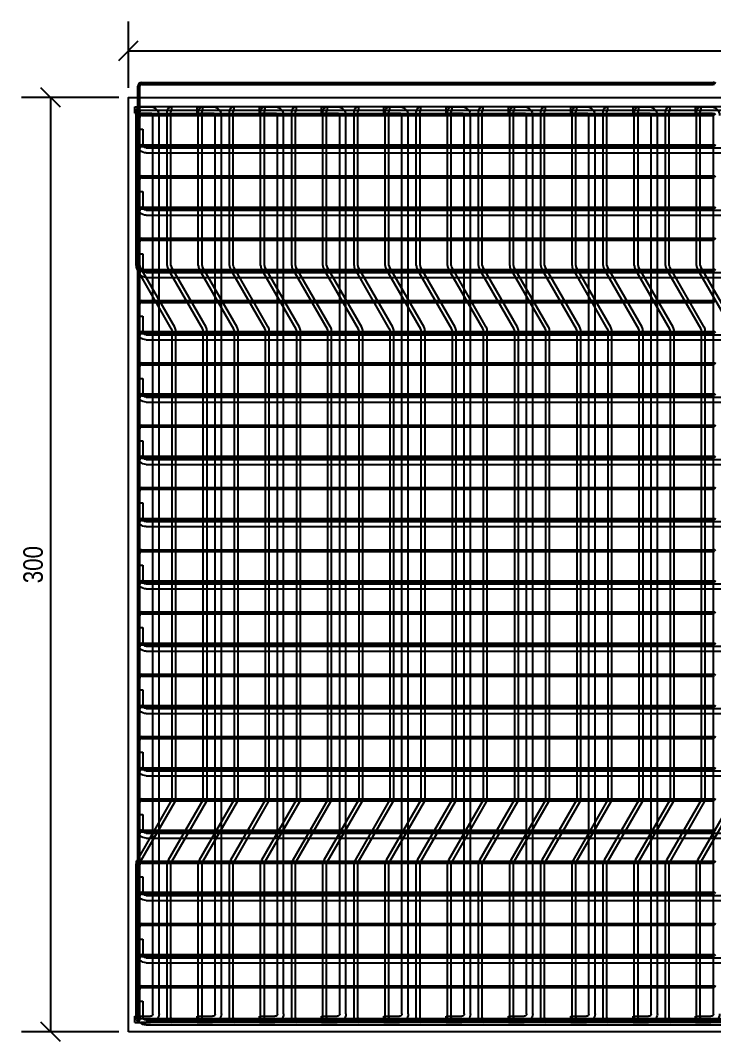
# Model space of a CAD drawing. Header units: metres. Extents: x -0.3 to 20, y -15 to 3.2.
# Drawn here: x -0.347 to 1.882, y -0.031 to 3.247 of the extents above; entities that cross this region are included whole.
import ezdxf

# ---------------------------------------------------------------- set-up
doc = ezdxf.new("R2010")
doc.units = ezdxf.units.M
doc.styles.add('OpenSansCondensed-Light', font='OpenSansCondensed-Light.ttf')
doc.dimstyles.new('EZ_M_25_H25_CM', dxfattribs={"dimtxt": 0.0625, "dimasz": 0.0625, "dimexe": 0.09375, "dimexo": 0.03125, "dimgap": 0.025, "dimtad": 1, "dimlfac": 100, "dimzin": 12, "dimdsep": 46, "dimtxsty": 'OpenSansCondensed-Light', "dimtsz": 0.03125, "dimcen": 2.5, "dimazin": 3, "dimtfac": 0.5, "dimtmove": 2, "dimatfit": 3})

msp = doc.modelspace()

# ---------------------------------------------------------------- linework, layer by layer
for p, q in [((0.03, 2.936), (0.03, 3.036)), ((0.036, 2.936), (0.036, 3.036)), ((0.042, 3.048), (1.87754, 3.048)), ((0.042, 3.042), (1.87754, 3.042)), ((0.02, 2.95), (0.02, 2.97)), ((0.02, 2.97), (0.07, 2.97)), ((0.024, 2.46056), (0.024, 2.955)), ((0.036, 2.46056), (0.036, 2.955)), ((0.139, 2.97), (0.039, 2.97)), ((0.139, 2.958), (0.039, 2.958)), ((0.124, 2.46056), (0.124, 2.955)), ((0.136, 2.46056), (0.136, 2.955)), ((0.239, 2.97), (0.139, 2.97)), ((0.139, 2.958), (0.139, 2.97)), ((0.239, 2.958), (0.139, 2.958)), ((0.22, 2.95), (0.22, 2.97)), ((0.22, 2.97), (0.27, 2.97)), ((0.224, 2.46056), (0.224, 2.955)), ((0.236, 2.46056), (0.236, 2.955)), ((0.339, 2.97), (0.239, 2.97)), ((0.239, 2.958), (0.239, 2.97)), ((0.339, 2.958), (0.239, 2.958)), ((0.324, 2.46056), (0.324, 2.955)), ((0.336, 2.46056), (0.336, 2.955)), ((0.439, 2.97), (0.339, 2.97)), ((0.339, 2.958), (0.339, 2.97)), ((0.439, 2.958), (0.339, 2.958)), ((0.42, 2.95), (0.42, 2.97)), ((0.42, 2.97), (0.47, 2.97)), ((0.424, 2.46056), (0.424, 2.955)), ((0.436, 2.46056), (0.436, 2.955)), ((0.539, 2.97), (0.439, 2.97)), ((0.439, 2.958), (0.439, 2.97)), ((0.539, 2.958), (0.439, 2.958)), ((0.524, 2.46056), (0.524, 2.955)), ((0.536, 2.46056), (0.536, 2.955)), ((0.639, 2.97), (0.539, 2.97)), ((0.539, 2.958), (0.539, 2.97)), ((0.639, 2.958), (0.539, 2.958)), ((0.62, 2.95), (0.62, 2.97)), ((0.62, 2.97), (0.67, 2.97)), ((0.624, 2.46056), (0.624, 2.955)), ((0.636, 2.46056), (0.636, 2.955)), ((0.739, 2.97), (0.639, 2.97)), ((0.639, 2.958), (0.639, 2.97)), ((0.739, 2.958), (0.639, 2.958)), ((0.724, 2.46056), (0.724, 2.955)), ((0.736, 2.46056), (0.736, 2.955)), ((0.839, 2.97), (0.739, 2.97)), ((0.739, 2.958), (0.739, 2.97)), ((0.839, 2.958), (0.739, 2.958)), ((0.82, 2.95), (0.82, 2.97)), ((0.82, 2.97), (0.87, 2.97)), ((0.824, 2.46056), (0.824, 2.955)), ((0.836, 2.46056), (0.836, 2.955)), ((0.939, 2.97), (0.839, 2.97)), ((0.839, 2.958), (0.839, 2.97)), ((0.939, 2.958), (0.839, 2.958)), ((0.924, 2.46056), (0.924, 2.955)), ((0.936, 2.46056), (0.936, 2.955)), ((1.039, 2.97), (0.939, 2.97)), ((0.939, 2.958), (0.939, 2.97)), ((1.039, 2.958), (0.939, 2.958)), ((1.02, 2.95), (1.02, 2.97)), ((1.02, 2.97), (1.07, 2.97)), ((1.024, 2.46056), (1.024, 2.955)), ((1.036, 2.46056), (1.036, 2.955)), ((1.139, 2.97), (1.039, 2.97)), ((1.039, 2.958), (1.039, 2.97)), ((1.139, 2.958), (1.039, 2.958)), ((1.124, 2.46056), (1.124, 2.955)), ((1.136, 2.46056), (1.136, 2.955)), ((1.239, 2.97), (1.139, 2.97)), ((1.139, 2.958), (1.139, 2.97)), ((1.239, 2.958), (1.139, 2.958)), ((1.22, 2.95), (1.22, 2.97)), ((1.22, 2.97), (1.27, 2.97)), ((1.224, 2.46056), (1.224, 2.955)), ((1.236, 2.46056), (1.236, 2.955)), ((1.339, 2.97), (1.239, 2.97)), ((1.239, 2.958), (1.239, 2.97)), ((1.339, 2.958), (1.239, 2.958)), ((1.324, 2.46056), (1.324, 2.955)), ((1.336, 2.46056), (1.336, 2.955)), ((1.439, 2.97), (1.339, 2.97)), ((1.339, 2.958), (1.339, 2.97)), ((1.439, 2.958), (1.339, 2.958)), ((1.42, 2.95), (1.42, 2.97)), ((1.42, 2.97), (1.47, 2.97)), ((1.424, 2.46056), (1.424, 2.955)), ((1.436, 2.46056), (1.436, 2.955)), ((1.539, 2.97), (1.439, 2.97)), ((1.439, 2.958), (1.439, 2.97)), ((1.539, 2.958), (1.439, 2.958)), ((1.524, 2.46056), (1.524, 2.955)), ((1.536, 2.46056), (1.536, 2.955)), ((1.639, 2.97), (1.539, 2.97)), ((1.539, 2.958), (1.539, 2.97)), ((1.639, 2.958), (1.539, 2.958)), ((1.62, 2.95), (1.62, 2.97)), ((1.62, 2.97), (1.67, 2.97)), ((1.624, 2.46056), (1.624, 2.955)), ((1.636, 2.46056), (1.636, 2.955)), ((1.739, 2.97), (1.639, 2.97)), ((1.639, 2.958), (1.639, 2.97)), ((1.739, 2.958), (1.639, 2.958)), ((1.724, 2.46056), (1.724, 2.955)), ((1.736, 2.46056), (1.736, 2.955)), ((1.839, 2.97), (1.739, 2.97)), ((1.739, 2.958), (1.739, 2.97)), ((1.839, 2.958), (1.739, 2.958)), ((1.82, 2.95), (1.82, 2.97)), ((1.82, 2.97), (1.87, 2.97)), ((1.824, 2.46056), (1.824, 2.955)), ((1.836, 2.46056), (1.836, 2.955)), ((1.939, 2.97), (1.839, 2.97)), ((1.839, 2.958), (1.839, 2.97)), ((1.939, 2.958), (1.839, 2.958)), ((0.02, 2.95), (0.07, 2.95)), ((0.03, 2.836), (0.03, 2.936)), ((0.03, 2.936), (0.036, 2.936)), ((0.036, 2.836), (0.036, 2.936)), ((0.042, 2.948), (1.87754, 2.948)), ((0.042, 2.942), (1.87754, 2.942)), ((0.078, 0.058), (0.078, 2.942)), ((0.098, 0.058), (0.098, 2.942)), ((0.22, 2.95), (0.27, 2.95)), ((0.278, 0.058), (0.278, 2.942)), ((0.298, 0.058), (0.298, 2.942)), ((0.42, 2.95), (0.47, 2.95)), ((0.478, 0.058), (0.478, 2.942)), ((0.498, 0.058), (0.498, 2.942)), ((0.62, 2.95), (0.67, 2.95)), ((0.678, 0.058), (0.678, 2.942)), ((0.698, 0.058), (0.698, 2.942)), ((0.82, 2.95), (0.87, 2.95)), ((0.878, 0.058), (0.878, 2.942)), ((0.898, 0.058), (0.898, 2.942)), ((1.02, 2.95), (1.07, 2.95)), ((1.078, 0.058), (1.078, 2.942)), ((1.098, 0.058), (1.098, 2.942)), ((1.22, 2.95), (1.27, 2.95)), ((1.278, 0.058), (1.278, 2.942)), ((1.298, 0.058), (1.298, 2.942)), ((1.42, 2.95), (1.47, 2.95)), ((1.478, 0.058), (1.478, 2.942)), ((1.498, 0.058), (1.498, 2.942)), ((1.62, 2.95), (1.67, 2.95)), ((1.678, 0.058), (1.678, 2.942)), ((1.698, 0.058), (1.698, 2.942)), ((1.82, 2.95), (1.87, 2.95)), ((1.878, 0.058), (1.878, 2.942)), ((0.03, 2.898), (0.046, 2.898)), ((0.03, 2.898), (0.03, 2.848)), ((0.046, 2.898), (0.046, 2.848)), ((0.03, 2.736), (0.03, 2.836)), ((0.03, 2.836), (0.036, 2.836)), ((0.036, 2.736), (0.036, 2.836)), ((0.042, 2.848), (1.87754, 2.848)), ((0.042, 2.842), (1.87754, 2.842)), ((0.056, 2.838), (7.944, 2.838)), ((0.056, 2.822), (7.944, 2.822)), ((0.03, 2.636), (0.03, 2.736)), ((0.03, 2.736), (0.036, 2.736)), ((0.036, 2.636), (0.036, 2.736)), ((0.042, 2.748), (1.87754, 2.748)), ((0.042, 2.742), (1.87754, 2.742)), ((0.03, 2.698), (0.046, 2.698)), ((0.03, 2.698), (0.03, 2.648)), ((0.046, 2.698), (0.046, 2.648)), ((0.03, 2.536), (0.03, 2.636)), ((0.03, 2.636), (0.036, 2.636)), ((0.036, 2.536), (0.036, 2.636)), ((0.042, 2.648), (1.87754, 2.648)), ((0.042, 2.642), (1.87754, 2.642)), ((0.056, 2.638), (7.944, 2.638)), ((0.056, 2.622), (7.944, 2.622)), ((0.03, 2.436), (0.03, 2.536)), ((0.03, 2.536), (0.036, 2.536)), ((0.036, 2.436), (0.036, 2.536)), ((0.042, 2.548), (1.87754, 2.548)), ((0.042, 2.542), (1.87754, 2.542)), ((0.03, 2.498), (0.046, 2.498)), ((0.03, 2.498), (0.03, 2.448)), ((0.046, 2.498), (0.046, 2.448)), ((0.13839, 2.256), (0.02722, 2.44856)), ((0.03, 2.336), (0.03, 2.436)), ((0.03, 2.436), (0.036, 2.436)), ((0.036, 2.336), (0.036, 2.436)), ((0.14878, 2.262), (0.03761, 2.45456)), ((0.042, 2.448), (1.87754, 2.448)), ((0.042, 2.442), (1.87754, 2.442)), ((0.056, 2.438), (7.944, 2.438)), ((0.23839, 2.256), (0.12722, 2.44856)), ((0.24878, 2.262), (0.13761, 2.45456)), ((0.33839, 2.256), (0.22722, 2.44856)), ((0.34878, 2.262), (0.23761, 2.45456)), ((0.43839, 2.256), (0.32722, 2.44856)), ((0.44878, 2.262), (0.33761, 2.45456)), ((0.53839, 2.256), (0.42722, 2.44856)), ((0.54878, 2.262), (0.43761, 2.45456)), ((0.63839, 2.256), (0.52722, 2.44856)), ((0.64878, 2.262), (0.53761, 2.45456)), ((0.73839, 2.256), (0.62722, 2.44856)), ((0.74878, 2.262), (0.63761, 2.45456)), ((0.83839, 2.256), (0.72722, 2.44856)), ((0.84878, 2.262), (0.73761, 2.45456)), ((0.93839, 2.256), (0.82722, 2.44856)), ((0.94878, 2.262), (0.83761, 2.45456)), ((1.03839, 2.256), (0.92722, 2.44856)), ((1.04878, 2.262), (0.93761, 2.45456)), ((1.13839, 2.256), (1.02722, 2.44856)), ((1.14878, 2.262), (1.03761, 2.45456)), ((1.23839, 2.256), (1.12722, 2.44856)), ((1.24878, 2.262), (1.13761, 2.45456)), ((1.33839, 2.256), (1.22722, 2.44856)), ((1.34878, 2.262), (1.23761, 2.45456)), ((1.43839, 2.256), (1.32722, 2.44856)), ((1.44878, 2.262), (1.33761, 2.45456)), ((1.53839, 2.256), (1.42722, 2.44856)), ((1.54878, 2.262), (1.43761, 2.45456)), ((1.63839, 2.256), (1.52722, 2.44856)), ((1.64878, 2.262), (1.53761, 2.45456)), ((1.73839, 2.256), (1.62722, 2.44856)), ((1.74878, 2.262), (1.63761, 2.45456)), ((1.83839, 2.256), (1.72722, 2.44856)), ((1.84878, 2.262), (1.73761, 2.45456)), ((1.93839, 2.256), (1.82722, 2.44856)), ((1.94878, 2.262), (1.83761, 2.45456)), ((0.056, 2.422), (7.944, 2.422)), ((0.03, 2.236), (0.03, 2.336)), ((0.03, 2.336), (0.036, 2.336)), ((0.036, 2.236), (0.036, 2.336)), ((0.042, 2.348), (1.87754, 2.348)), ((0.042, 2.342), (1.87754, 2.342)), ((0.03, 2.298), (0.046, 2.298)), ((0.03, 2.298), (0.03, 2.248)), ((0.046, 2.298), (0.046, 2.248)), ((0.03, 2.136), (0.03, 2.236)), ((0.03, 2.236), (0.036, 2.236)), ((0.036, 2.136), (0.036, 2.236)), ((0.042, 2.248), (1.87754, 2.248)), ((0.042, 2.242), (1.87754, 2.242)), ((0.056, 2.238), (7.944, 2.238)), ((0.14, 0.75), (0.14, 2.25)), ((0.152, 0.75), (0.152, 2.25)), ((0.24, 0.75), (0.24, 2.25)), ((0.252, 0.75), (0.252, 2.25)), ((0.34, 0.75), (0.34, 2.25)), ((0.352, 0.75), (0.352, 2.25)), ((0.44, 0.75), (0.44, 2.25)), ((0.452, 0.75), (0.452, 2.25)), ((0.54, 0.75), (0.54, 2.25)), ((0.552, 0.75), (0.552, 2.25)), ((0.64, 0.75), (0.64, 2.25)), ((0.652, 0.75), (0.652, 2.25)), ((0.74, 0.75), (0.74, 2.25)), ((0.752, 0.75), (0.752, 2.25)), ((0.84, 0.75), (0.84, 2.25)), ((0.852, 0.75), (0.852, 2.25)), ((0.94, 0.75), (0.94, 2.25)), ((0.952, 0.75), (0.952, 2.25)), ((1.04, 0.75), (1.04, 2.25)), ((1.052, 0.75), (1.052, 2.25)), ((1.14, 0.75), (1.14, 2.25)), ((1.152, 0.75), (1.152, 2.25)), ((1.24, 0.75), (1.24, 2.25)), ((1.252, 0.75), (1.252, 2.25)), ((1.34, 0.75), (1.34, 2.25)), ((1.352, 0.75), (1.352, 2.25)), ((1.44, 0.75), (1.44, 2.25)), ((1.452, 0.75), (1.452, 2.25)), ((1.54, 0.75), (1.54, 2.25)), ((1.552, 0.75), (1.552, 2.25)), ((1.64, 0.75), (1.64, 2.25)), ((1.652, 0.75), (1.652, 2.25)), ((1.74, 0.75), (1.74, 2.25)), ((1.752, 0.75), (1.752, 2.25)), ((1.84, 0.75), (1.84, 2.25)), ((1.852, 0.75), (1.852, 2.25)), ((0.056, 2.222), (7.944, 2.222)), ((0.03, 2.036), (0.03, 2.136)), ((0.03, 2.136), (0.036, 2.136)), ((0.036, 2.036), (0.036, 2.136)), ((0.042, 2.148), (1.87754, 2.148)), ((0.042, 2.142), (1.87754, 2.142)), ((0.03, 2.098), (0.046, 2.098)), ((0.03, 2.098), (0.03, 2.048)), ((0.046, 2.098), (0.046, 2.048)), ((0.03, 1.936), (0.03, 2.036)), ((0.03, 2.036), (0.036, 2.036)), ((0.036, 1.936), (0.036, 2.036)), ((0.042, 2.048), (1.87754, 2.048)), ((0.042, 2.042), (1.87754, 2.042)), ((0.056, 2.038), (7.944, 2.038)), ((0.056, 2.022), (7.944, 2.022)), ((0.03, 1.836), (0.03, 1.936)), ((0.03, 1.936), (0.036, 1.936)), ((0.036, 1.836), (0.036, 1.936)), ((0.042, 1.948), (1.87754, 1.948)), ((0.042, 1.942), (1.87754, 1.942)), ((0.03, 1.898), (0.046, 1.898)), ((0.03, 1.898), (0.03, 1.848)), ((0.046, 1.898), (0.046, 1.848)), ((0.03, 1.736), (0.03, 1.836)), ((0.03, 1.836), (0.036, 1.836)), ((0.036, 1.736), (0.036, 1.836)), ((0.042, 1.848), (1.87754, 1.848)), ((0.042, 1.842), (1.87754, 1.842)), ((0.056, 1.838), (7.944, 1.838)), ((0.056, 1.822), (7.944, 1.822)), ((0.042, 1.748), (1.87754, 1.748)), ((0.042, 1.742), (1.87754, 1.742)), ((0.03, 1.636), (0.03, 1.736)), ((0.03, 1.736), (0.036, 1.736)), ((0.036, 1.636), (0.036, 1.736)), ((0.03, 1.698), (0.046, 1.698)), ((0.03, 1.698), (0.03, 1.648)), ((0.046, 1.698), (0.046, 1.648)), ((0.042, 1.648), (1.87754, 1.648)), ((0.042, 1.642), (1.87754, 1.642)), ((0.03, 1.536), (0.03, 1.636)), ((0.03, 1.636), (0.036, 1.636)), ((0.036, 1.536), (0.036, 1.636)), ((0.056, 1.638), (7.944, 1.638)), ((0.056, 1.622), (7.944, 1.622)), ((0.042, 1.548), (1.87754, 1.548)), ((0.042, 1.542), (1.87754, 1.542)), ((0.03, 1.436), (0.03, 1.536)), ((0.03, 1.536), (0.036, 1.536)), ((0.036, 1.436), (0.036, 1.536)), ((0.03, 1.498), (0.046, 1.498)), ((0.03, 1.498), (0.03, 1.448)), ((0.046, 1.498), (0.046, 1.448)), ((0.042, 1.448), (1.87754, 1.448)), ((0.03, 1.336), (0.03, 1.436)), ((0.03, 1.436), (0.036, 1.436)), ((0.036, 1.336), (0.036, 1.436)), ((0.042, 1.442), (1.87754, 1.442)), ((0.056, 1.438), (7.944, 1.438)), ((0.056, 1.422), (7.944, 1.422)), ((0.042, 1.348), (1.87754, 1.348)), ((0.03, 1.236), (0.03, 1.336)), ((0.03, 1.336), (0.036, 1.336)), ((0.036, 1.236), (0.036, 1.336)), ((0.042, 1.342), (1.87754, 1.342)), ((0.03, 1.298), (0.046, 1.298)), ((0.03, 1.298), (0.03, 1.248)), ((0.046, 1.298), (0.046, 1.248)), ((0.042, 1.248), (1.87754, 1.248)), ((0.03, 1.136), (0.03, 1.236)), ((0.03, 1.236), (0.036, 1.236)), ((0.036, 1.136), (0.036, 1.236)), ((0.042, 1.242), (1.87754, 1.242)), ((0.056, 1.238), (7.944, 1.238)), ((0.056, 1.222), (7.944, 1.222)), ((0.042, 1.148), (1.87754, 1.148)), ((0.03, 1.036), (0.03, 1.136)), ((0.03, 1.136), (0.036, 1.136)), ((0.036, 1.036), (0.036, 1.136)), ((0.042, 1.142), (1.87754, 1.142)), ((0.03, 1.098), (0.046, 1.098)), ((0.03, 1.098), (0.03, 1.048)), ((0.046, 1.098), (0.046, 1.048)), ((0.03, 0.936), (0.03, 1.036)), ((0.03, 1.036), (0.036, 1.036)), ((0.036, 0.936), (0.036, 1.036)), ((0.042, 1.048), (1.87754, 1.048)), ((0.042, 1.042), (1.87754, 1.042)), ((0.056, 1.038), (7.944, 1.038)), ((0.056, 1.022), (7.944, 1.022)), ((0.03, 0.836), (0.03, 0.936)), ((0.03, 0.936), (0.036, 0.936)), ((0.036, 0.836), (0.036, 0.936)), ((0.042, 0.948), (1.87754, 0.948)), ((0.042, 0.942), (1.87754, 0.942)), ((0.03, 0.898), (0.046, 0.898)), ((0.03, 0.898), (0.03, 0.848)), ((0.046, 0.898), (0.046, 0.848)), ((0.03, 0.736), (0.03, 0.836)), ((0.03, 0.836), (0.036, 0.836)), ((0.036, 0.736), (0.036, 0.836)), ((0.042, 0.848), (1.87754, 0.848)), ((0.042, 0.842), (1.87754, 0.842)), ((0.056, 0.838), (7.944, 0.838)), ((0.056, 0.822), (7.944, 0.822)), ((0.13839, 0.744), (0.02722, 0.55144)), ((0.03, 0.636), (0.03, 0.736)), ((0.03, 0.736), (0.036, 0.736)), ((0.036, 0.636), (0.036, 0.736)), ((0.14878, 0.738), (0.03761, 0.54544)), ((0.042, 0.748), (1.87754, 0.748)), ((0.042, 0.742), (1.87754, 0.742)), ((0.23839, 0.744), (0.12722, 0.55144)), ((0.24878, 0.738), (0.13761, 0.54544)), ((0.33839, 0.744), (0.22722, 0.55144)), ((0.34878, 0.738), (0.23761, 0.54544)), ((0.43839, 0.744), (0.32722, 0.55144)), ((0.44878, 0.738), (0.33761, 0.54544)), ((0.53839, 0.744), (0.42722, 0.55144)), ((0.54878, 0.738), (0.43761, 0.54544)), ((0.63839, 0.744), (0.52722, 0.55144)), ((0.64878, 0.738), (0.53761, 0.54544)), ((0.73839, 0.744), (0.62722, 0.55144)), ((0.74878, 0.738), (0.63761, 0.54544)), ((0.83839, 0.744), (0.72722, 0.55144)), ((0.84878, 0.738), (0.73761, 0.54544)), ((0.93839, 0.744), (0.82722, 0.55144)), ((0.94878, 0.738), (0.83761, 0.54544)), ((1.03839, 0.744), (0.92722, 0.55144)), ((1.04878, 0.738), (0.93761, 0.54544)), ((1.13839, 0.744), (1.02722, 0.55144)), ((1.14878, 0.738), (1.03761, 0.54544)), ((1.23839, 0.744), (1.12722, 0.55144)), ((1.24878, 0.738), (1.13761, 0.54544)), ((1.33839, 0.744), (1.22722, 0.55144)), ((1.34878, 0.738), (1.23761, 0.54544)), ((1.43839, 0.744), (1.32722, 0.55144)), ((1.44878, 0.738), (1.33761, 0.54544)), ((1.53839, 0.744), (1.42722, 0.55144)), ((1.54878, 0.738), (1.43761, 0.54544)), ((1.63839, 0.744), (1.52722, 0.55144)), ((1.64878, 0.738), (1.53761, 0.54544)), ((1.73839, 0.744), (1.62722, 0.55144)), ((1.74878, 0.738), (1.63761, 0.54544)), ((1.83839, 0.744), (1.72722, 0.55144)), ((1.84878, 0.738), (1.73761, 0.54544)), ((1.93839, 0.744), (1.82722, 0.55144)), ((1.94878, 0.738), (1.83761, 0.54544)), ((0.03, 0.698), (0.046, 0.698)), ((0.03, 0.698), (0.03, 0.648)), ((0.046, 0.698), (0.046, 0.648)), ((0.03, 0.536), (0.03, 0.636)), ((0.03, 0.636), (0.036, 0.636)), ((0.036, 0.536), (0.036, 0.636)), ((0.042, 0.648), (1.87754, 0.648)), ((0.042, 0.642), (1.87754, 0.642)), ((0.056, 0.638), (7.944, 0.638)), ((0.056, 0.622), (7.944, 0.622)), ((0.024, 0.045), (0.024, 0.53944)), ((0.03, 0.436), (0.03, 0.536)), ((0.03, 0.536), (0.036, 0.536)), ((0.036, 0.045), (0.036, 0.53944)), ((0.036, 0.436), (0.036, 0.536)), ((0.042, 0.548), (1.87754, 0.548)), ((0.042, 0.542), (1.87754, 0.542)), ((0.124, 0.045), (0.124, 0.53944)), ((0.136, 0.045), (0.136, 0.53944)), ((0.224, 0.045), (0.224, 0.53944)), ((0.236, 0.045), (0.236, 0.53944)), ((0.324, 0.045), (0.324, 0.53944)), ((0.336, 0.045), (0.336, 0.53944)), ((0.424, 0.045), (0.424, 0.53944)), ((0.436, 0.045), (0.436, 0.53944)), ((0.524, 0.045), (0.524, 0.53944)), ((0.536, 0.045), (0.536, 0.53944)), ((0.624, 0.045), (0.624, 0.53944)), ((0.636, 0.045), (0.636, 0.53944)), ((0.724, 0.045), (0.724, 0.53944)), ((0.736, 0.045), (0.736, 0.53944)), ((0.824, 0.045), (0.824, 0.53944)), ((0.836, 0.045), (0.836, 0.53944)), ((0.924, 0.045), (0.924, 0.53944)), ((0.936, 0.045), (0.936, 0.53944)), ((1.024, 0.045), (1.024, 0.53944)), ((1.036, 0.045), (1.036, 0.53944)), ((1.124, 0.045), (1.124, 0.53944)), ((1.136, 0.045), (1.136, 0.53944)), ((1.224, 0.045), (1.224, 0.53944)), ((1.236, 0.045), (1.236, 0.53944)), ((1.324, 0.045), (1.324, 0.53944)), ((1.336, 0.045), (1.336, 0.53944)), ((1.424, 0.045), (1.424, 0.53944)), ((1.436, 0.045), (1.436, 0.53944)), ((1.524, 0.045), (1.524, 0.53944)), ((1.536, 0.045), (1.536, 0.53944)), ((1.624, 0.045), (1.624, 0.53944)), ((1.636, 0.045), (1.636, 0.53944)), ((1.724, 0.045), (1.724, 0.53944)), ((1.736, 0.045), (1.736, 0.53944)), ((1.824, 0.045), (1.824, 0.53944)), ((1.836, 0.045), (1.836, 0.53944)), ((0.03, 0.498), (0.046, 0.498)), ((0.03, 0.498), (0.03, 0.448)), ((0.046, 0.498), (0.046, 0.448)), ((0.03, 0.336), (0.03, 0.436)), ((0.03, 0.436), (0.036, 0.436)), ((0.036, 0.336), (0.036, 0.436)), ((0.042, 0.448), (1.87754, 0.448)), ((0.042, 0.442), (1.87754, 0.442)), ((0.056, 0.438), (7.944, 0.438)), ((0.056, 0.422), (7.944, 0.422)), ((0.03, 0.236), (0.03, 0.336)), ((0.03, 0.336), (0.036, 0.336)), ((0.036, 0.236), (0.036, 0.336)), ((0.042, 0.348), (1.87754, 0.348)), ((0.042, 0.342), (1.87754, 0.342)), ((0.03, 0.298), (0.046, 0.298)), ((0.03, 0.298), (0.03, 0.248)), ((0.046, 0.298), (0.046, 0.248)), ((0.03, 0.136), (0.03, 0.236)), ((0.03, 0.236), (0.036, 0.236)), ((0.036, 0.136), (0.036, 0.236)), ((0.042, 0.248), (1.87754, 0.248)), ((0.042, 0.242), (1.87754, 0.242)), ((0.056, 0.238), (7.944, 0.238)), ((0.056, 0.222), (7.944, 0.222)), ((0.03, 0.036), (0.03, 0.136)), ((0.03, 0.136), (0.036, 0.136)), ((0.036, 0.036), (0.036, 0.136)), ((0.042, 0.148), (1.87754, 0.148)), ((0.042, 0.142), (1.87754, 0.142)), ((0.03, 0.098), (0.046, 0.098)), ((0.03, 0.098), (0.03, 0.048)), ((0.046, 0.098), (0.046, 0.048)), ((0.02, 0.03), (0.02, 0.05)), ((0.02, 0.05), (0.07, 0.05)), ((0.03, 0.036), (0.036, 0.036)), ((0.139, 0.042), (0.039, 0.042)), ((0.056, 0.038), (7.944, 0.038)), ((0.239, 0.042), (0.139, 0.042)), ((0.139, 0.03), (0.139, 0.042)), ((0.22, 0.03), (0.22, 0.05)), ((0.22, 0.05), (0.27, 0.05)), ((0.339, 0.042), (0.239, 0.042)), ((0.239, 0.03), (0.239, 0.042)), ((0.439, 0.042), (0.339, 0.042)), ((0.339, 0.03), (0.339, 0.042)), ((0.42, 0.03), (0.42, 0.05)), ((0.42, 0.05), (0.47, 0.05)), ((0.539, 0.042), (0.439, 0.042)), ((0.439, 0.03), (0.439, 0.042)), ((0.639, 0.042), (0.539, 0.042)), ((0.539, 0.03), (0.539, 0.042)), ((0.62, 0.03), (0.62, 0.05)), ((0.62, 0.05), (0.67, 0.05)), ((0.739, 0.042), (0.639, 0.042)), ((0.639, 0.03), (0.639, 0.042)), ((0.839, 0.042), (0.739, 0.042)), ((0.739, 0.03), (0.739, 0.042)), ((0.82, 0.03), (0.82, 0.05)), ((0.82, 0.05), (0.87, 0.05)), ((0.939, 0.042), (0.839, 0.042)), ((0.839, 0.03), (0.839, 0.042)), ((1.039, 0.042), (0.939, 0.042)), ((0.939, 0.03), (0.939, 0.042)), ((1.02, 0.03), (1.02, 0.05)), ((1.02, 0.05), (1.07, 0.05)), ((1.139, 0.042), (1.039, 0.042)), ((1.039, 0.03), (1.039, 0.042)), ((1.239, 0.042), (1.139, 0.042)), ((1.139, 0.03), (1.139, 0.042)), ((1.22, 0.03), (1.22, 0.05)), ((1.22, 0.05), (1.27, 0.05)), ((1.339, 0.042), (1.239, 0.042)), ((1.239, 0.03), (1.239, 0.042)), ((1.439, 0.042), (1.339, 0.042)), ((1.339, 0.03), (1.339, 0.042)), ((1.42, 0.03), (1.42, 0.05)), ((1.42, 0.05), (1.47, 0.05)), ((1.539, 0.042), (1.439, 0.042)), ((1.439, 0.03), (1.439, 0.042)), ((1.639, 0.042), (1.539, 0.042)), ((1.539, 0.03), (1.539, 0.042)), ((1.62, 0.03), (1.62, 0.05)), ((1.62, 0.05), (1.67, 0.05)), ((1.739, 0.042), (1.639, 0.042)), ((1.639, 0.03), (1.639, 0.042)), ((1.839, 0.042), (1.739, 0.042)), ((1.739, 0.03), (1.739, 0.042)), ((1.82, 0.03), (1.82, 0.05)), ((1.82, 0.05), (1.87, 0.05)), ((1.939, 0.042), (1.839, 0.042)), ((1.839, 0.03), (1.839, 0.042)), ((0.02, 0.03), (0.07, 0.03)), ((0.139, 0.03), (0.039, 0.03)), ((0.056, 0.022), (7.944, 0.022)), ((0.239, 0.03), (0.139, 0.03)), ((0.22, 0.03), (0.27, 0.03)), ((0.339, 0.03), (0.239, 0.03)), ((0.439, 0.03), (0.339, 0.03)), ((0.42, 0.03), (0.47, 0.03)), ((0.539, 0.03), (0.439, 0.03)), ((0.639, 0.03), (0.539, 0.03)), ((0.62, 0.03), (0.67, 0.03)), ((0.739, 0.03), (0.639, 0.03)), ((0.839, 0.03), (0.739, 0.03)), ((0.82, 0.03), (0.87, 0.03)), ((0.939, 0.03), (0.839, 0.03)), ((1.039, 0.03), (0.939, 0.03)), ((1.02, 0.03), (1.07, 0.03)), ((1.139, 0.03), (1.039, 0.03)), ((1.239, 0.03), (1.139, 0.03)), ((1.22, 0.03), (1.27, 0.03)), ((1.339, 0.03), (1.239, 0.03)), ((1.439, 0.03), (1.339, 0.03)), ((1.42, 0.03), (1.47, 0.03)), ((1.539, 0.03), (1.439, 0.03)), ((1.639, 0.03), (1.539, 0.03)), ((1.62, 0.03), (1.67, 0.03)), ((1.739, 0.03), (1.639, 0.03)), ((1.839, 0.03), (1.739, 0.03)), ((1.82, 0.03), (1.87, 0.03)), ((1.939, 0.03), (1.839, 0.03))]:
    msp.add_line(p, q)
msp.add_lwpolyline([(0, 0), (0, 3), (8, 3), (8, 0), (0, 0)])
for centre, radius, start, end in [((0.042, 3.036), 0.012, 90, 180), ((0.042, 3.036), 0.006, 90, 180), ((1.87754, 3.036), 0.012, 45, 90), ((1.87754, 3.036), 0.006, 45, 90), ((0.039, 2.955), 0.015, 90, 180), ((0.039, 2.955), 0.003, 90, 180), ((0.139, 2.955), 0.015, 90, 180), ((0.139, 2.955), 0.003, 90, 180), ((0.239, 2.955), 0.015, 90, 180), ((0.239, 2.955), 0.003, 90, 180), ((0.339, 2.955), 0.015, 90, 180), ((0.339, 2.955), 0.003, 90, 180), ((0.439, 2.955), 0.015, 90, 180), ((0.439, 2.955), 0.003, 90, 180), ((0.539, 2.955), 0.015, 90, 180), ((0.539, 2.955), 0.003, 90, 180), ((0.639, 2.955), 0.015, 90, 180), ((0.639, 2.955), 0.003, 90, 180), ((0.739, 2.955), 0.015, 90, 180), ((0.739, 2.955), 0.003, 90, 180), ((0.839, 2.955), 0.015, 90, 180), ((0.839, 2.955), 0.003, 90, 180), ((0.939, 2.955), 0.015, 90, 180), ((0.939, 2.955), 0.003, 90, 180), ((1.039, 2.955), 0.015, 90, 180), ((1.039, 2.955), 0.003, 90, 180), ((1.139, 2.955), 0.015, 90, 180), ((1.139, 2.955), 0.003, 90, 180), ((1.239, 2.955), 0.015, 90, 180), ((1.239, 2.955), 0.003, 90, 180), ((1.339, 2.955), 0.015, 90, 180), ((1.339, 2.955), 0.003, 90, 180), ((1.439, 2.955), 0.015, 90, 180), ((1.439, 2.955), 0.003, 90, 180), ((1.539, 2.955), 0.015, 90, 180), ((1.539, 2.955), 0.003, 90, 180), ((1.639, 2.955), 0.015, 90, 180), ((1.639, 2.955), 0.003, 90, 180), ((1.739, 2.955), 0.015, 90, 180), ((1.739, 2.955), 0.003, 90, 180), ((1.839, 2.955), 0.015, 90, 180), ((1.839, 2.955), 0.003, 90, 180), ((0.042, 2.936), 0.012, 90, 180), ((0.042, 2.936), 0.006, 90, 180), ((1.87754, 2.936), 0.012, 45, 90), ((1.87754, 2.936), 0.006, 45, 90), ((0.042, 2.836), 0.012, 90, 180), ((0.042, 2.836), 0.006, 90, 180), ((1.87754, 2.836), 0.012, 45, 90), ((1.87754, 2.836), 0.006, 45, 90), ((0.042, 2.736), 0.012, 90, 180), ((0.042, 2.736), 0.006, 90, 180), ((1.87754, 2.736), 0.012, 45, 90), ((1.87754, 2.736), 0.006, 45, 90), ((0.042, 2.636), 0.012, 90, 180), ((0.042, 2.636), 0.006, 90, 180), ((1.87754, 2.636), 0.012, 45, 90), ((1.87754, 2.636), 0.006, 45, 90), ((0.042, 2.536), 0.012, 90, 180), ((0.042, 2.536), 0.006, 90, 180), ((1.87754, 2.536), 0.012, 45, 90), ((1.87754, 2.536), 0.006, 45, 90), ((0.048, 2.46056), 0.024, 180, -150), ((0.048, 2.46056), 0.012, 180, -150), ((0.148, 2.46056), 0.024, 180, -150), ((0.148, 2.46056), 0.012, 180, -150), ((0.248, 2.46056), 0.024, 180, -150), ((0.248, 2.46056), 0.012, 180, -150), ((0.348, 2.46056), 0.024, 180, -150), ((0.348, 2.46056), 0.012, 180, -150), ((0.448, 2.46056), 0.024, 180, -150), ((0.448, 2.46056), 0.012, 180, -150), ((0.548, 2.46056), 0.024, 180, -150), ((0.548, 2.46056), 0.012, 180, -150), ((0.648, 2.46056), 0.024, 180, -150), ((0.648, 2.46056), 0.012, 180, -150), ((0.748, 2.46056), 0.024, 180, -150), ((0.748, 2.46056), 0.012, 180, -150), ((0.848, 2.46056), 0.024, 180, -150), ((0.848, 2.46056), 0.012, 180, -150), ((0.948, 2.46056), 0.024, 180, -150), ((0.948, 2.46056), 0.012, 180, -150), ((1.048, 2.46056), 0.024, 180, -150), ((1.048, 2.46056), 0.012, 180, -150), ((1.148, 2.46056), 0.024, 180, -150), ((1.148, 2.46056), 0.012, 180, -150), ((1.248, 2.46056), 0.024, 180, -150), ((1.248, 2.46056), 0.012, 180, -150), ((1.348, 2.46056), 0.024, 180, -150), ((1.348, 2.46056), 0.012, 180, -150), ((1.448, 2.46056), 0.024, 180, -150), ((1.448, 2.46056), 0.012, 180, -150), ((1.548, 2.46056), 0.024, 180, -150), ((1.548, 2.46056), 0.012, 180, -150), ((1.648, 2.46056), 0.024, 180, -150), ((1.648, 2.46056), 0.012, 180, -150), ((1.748, 2.46056), 0.024, 180, -150), ((1.748, 2.46056), 0.012, 180, -150), ((1.848, 2.46056), 0.024, 180, -150), ((1.848, 2.46056), 0.012, 180, -150), ((0.042, 2.436), 0.012, 90, 180), ((0.042, 2.436), 0.006, 90, 180), ((1.87754, 2.436), 0.012, 45, 90), ((1.87754, 2.436), 0.006, 45, 90), ((0.042, 2.336), 0.012, 90, 180), ((0.042, 2.336), 0.006, 90, 180), ((1.87754, 2.336), 0.012, 45, 90), ((1.87754, 2.336), 0.006, 45, 90), ((0.042, 2.236), 0.012, 90, 180), ((0.042, 2.236), 0.006, 90, 180), ((0.128, 2.25), 0.012, 0, 30), ((0.128, 2.25), 0.024, 0, 30), ((0.228, 2.25), 0.012, 0, 30), ((0.228, 2.25), 0.024, 0, 30), ((0.328, 2.25), 0.012, 0, 30), ((0.328, 2.25), 0.024, 0, 30), ((0.428, 2.25), 0.012, 0, 30), ((0.428, 2.25), 0.024, 0, 30), ((0.528, 2.25), 0.012, 0, 30), ((0.528, 2.25), 0.024, 0, 30), ((0.628, 2.25), 0.012, 0, 30), ((0.628, 2.25), 0.024, 0, 30), ((0.728, 2.25), 0.012, 0, 30), ((0.728, 2.25), 0.024, 0, 30), ((0.828, 2.25), 0.012, 0, 30), ((0.828, 2.25), 0.024, 0, 30), ((0.928, 2.25), 0.012, 0, 30), ((0.928, 2.25), 0.024, 0, 30), ((1.028, 2.25), 0.012, 0, 30), ((1.028, 2.25), 0.024, 0, 30), ((1.128, 2.25), 0.012, 0, 30), ((1.128, 2.25), 0.024, 0, 30), ((1.228, 2.25), 0.012, 0, 30), ((1.228, 2.25), 0.024, 0, 30), ((1.328, 2.25), 0.012, 0, 30), ((1.328, 2.25), 0.024, 0, 30), ((1.428, 2.25), 0.012, 0, 30), ((1.428, 2.25), 0.024, 0, 30), ((1.528, 2.25), 0.012, 0, 30), ((1.528, 2.25), 0.024, 0, 30), ((1.628, 2.25), 0.012, 0, 30), ((1.628, 2.25), 0.024, 0, 30), ((1.728, 2.25), 0.012, 0, 30), ((1.728, 2.25), 0.024, 0, 30), ((1.828, 2.25), 0.012, 0, 30), ((1.828, 2.25), 0.024, 0, 30), ((1.87754, 2.236), 0.012, 45, 90), ((1.87754, 2.236), 0.006, 45, 90), ((0.042, 2.136), 0.012, 90, 180), ((0.042, 2.136), 0.006, 90, 180), ((1.87754, 2.136), 0.012, 45, 90), ((1.87754, 2.136), 0.006, 45, 90), ((0.042, 2.036), 0.012, 90, 180), ((0.042, 2.036), 0.006, 90, 180), ((1.87754, 2.036), 0.012, 45, 90), ((1.87754, 2.036), 0.006, 45, 90), ((0.042, 1.936), 0.012, 90, 180), ((0.042, 1.936), 0.006, 90, 180), ((1.87754, 1.936), 0.012, 45, 90), ((1.87754, 1.936), 0.006, 45, 90), ((0.042, 1.836), 0.012, 90, 180), ((0.042, 1.836), 0.006, 90, 180), ((1.87754, 1.836), 0.012, 45, 90), ((1.87754, 1.836), 0.006, 45, 90), ((0.042, 1.736), 0.012, 90, 180), ((0.042, 1.736), 0.006, 90, 180), ((1.87754, 1.736), 0.012, 45, 90), ((1.87754, 1.736), 0.006, 45, 90), ((0.042, 1.636), 0.012, 90, 180), ((0.042, 1.636), 0.006, 90, 180), ((1.87754, 1.636), 0.012, 45, 90), ((1.87754, 1.636), 0.006, 45, 90), ((0.042, 1.536), 0.012, 90, 180), ((0.042, 1.536), 0.006, 90, 180), ((1.87754, 1.536), 0.012, 45, 90), ((1.87754, 1.536), 0.006, 45, 90), ((0.042, 1.436), 0.012, 90, 180), ((1.87754, 1.436), 0.012, 45, 90), ((0.042, 1.436), 0.006, 90, 180), ((1.87754, 1.436), 0.006, 45, 90), ((0.042, 1.336), 0.012, 90, 180), ((1.87754, 1.336), 0.012, 45, 90), ((0.042, 1.336), 0.006, 90, 180), ((1.87754, 1.336), 0.006, 45, 90), ((0.042, 1.236), 0.012, 90, 180), ((1.87754, 1.236), 0.012, 45, 90), ((0.042, 1.236), 0.006, 90, 180), ((1.87754, 1.236), 0.006, 45, 90), ((0.042, 1.136), 0.012, 90, 180), ((1.87754, 1.136), 0.012, 45, 90), ((0.042, 1.136), 0.006, 90, 180), ((1.87754, 1.136), 0.006, 45, 90), ((0.042, 1.036), 0.012, 90, 180), ((0.042, 1.036), 0.006, 90, 180), ((1.87754, 1.036), 0.012, 45, 90), ((1.87754, 1.036), 0.006, 45, 90), ((0.042, 0.936), 0.012, 90, 180), ((0.042, 0.936), 0.006, 90, 180), ((1.87754, 0.936), 0.012, 45, 90), ((1.87754, 0.936), 0.006, 45, 90), ((0.042, 0.836), 0.012, 90, 180), ((0.042, 0.836), 0.006, 90, 180), ((1.87754, 0.836), 0.012, 45, 90), ((1.87754, 0.836), 0.006, 45, 90), ((0.042, 0.736), 0.012, 90, 180), ((0.042, 0.736), 0.006, 90, 180), ((0.128, 0.75), 0.012, -30, 0), ((0.128, 0.75), 0.024, -30, 0), ((0.228, 0.75), 0.012, -30, 0), ((0.228, 0.75), 0.024, -30, 0), ((0.328, 0.75), 0.012, -30, 0), ((0.328, 0.75), 0.024, -30, 0), ((0.428, 0.75), 0.012, -30, 0), ((0.428, 0.75), 0.024, -30, 0), ((0.528, 0.75), 0.012, -30, 0), ((0.528, 0.75), 0.024, -30, 0), ((0.628, 0.75), 0.012, -30, 0), ((0.628, 0.75), 0.024, -30, 0), ((0.728, 0.75), 0.012, -30, 0), ((0.728, 0.75), 0.024, -30, 0), ((0.828, 0.75), 0.012, -30, 0), ((0.828, 0.75), 0.024, -30, 0), ((0.928, 0.75), 0.012, -30, 0), ((0.928, 0.75), 0.024, -30, 0), ((1.028, 0.75), 0.012, -30, 0), ((1.028, 0.75), 0.024, -30, 0), ((1.128, 0.75), 0.012, -30, 0), ((1.128, 0.75), 0.024, -30, 0), ((1.228, 0.75), 0.012, -30, 0), ((1.228, 0.75), 0.024, -30, 0), ((1.328, 0.75), 0.012, -30, 0), ((1.328, 0.75), 0.024, -30, 0), ((1.428, 0.75), 0.012, -30, 0), ((1.428, 0.75), 0.024, -30, 0), ((1.528, 0.75), 0.012, -30, 0), ((1.528, 0.75), 0.024, -30, 0), ((1.628, 0.75), 0.012, -30, 0), ((1.628, 0.75), 0.024, -30, 0), ((1.728, 0.75), 0.012, -30, 0), ((1.728, 0.75), 0.024, -30, 0), ((1.828, 0.75), 0.012, -30, 0), ((1.828, 0.75), 0.024, -30, 0), ((1.87754, 0.736), 0.012, 45, 90), ((1.87754, 0.736), 0.006, 45, 90), ((0.042, 0.636), 0.012, 90, 180), ((0.042, 0.636), 0.006, 90, 180), ((1.87754, 0.636), 0.012, 45, 90), ((1.87754, 0.636), 0.006, 45, 90), ((0.048, 0.53944), 0.024, 150, 180), ((0.042, 0.536), 0.012, 90, 180), ((0.048, 0.53944), 0.012, 150, 180), ((0.042, 0.536), 0.006, 90, 180), ((0.148, 0.53944), 0.024, 150, 180), ((0.148, 0.53944), 0.012, 150, 180), ((0.248, 0.53944), 0.024, 150, 180), ((0.248, 0.53944), 0.012, 150, 180), ((0.348, 0.53944), 0.024, 150, 180), ((0.348, 0.53944), 0.012, 150, 180), ((0.448, 0.53944), 0.024, 150, 180), ((0.448, 0.53944), 0.012, 150, 180), ((0.548, 0.53944), 0.024, 150, 180), ((0.548, 0.53944), 0.012, 150, 180), ((0.648, 0.53944), 0.024, 150, 180), ((0.648, 0.53944), 0.012, 150, 180), ((0.748, 0.53944), 0.024, 150, 180), ((0.748, 0.53944), 0.012, 150, 180), ((0.848, 0.53944), 0.024, 150, 180), ((0.848, 0.53944), 0.012, 150, 180), ((0.948, 0.53944), 0.024, 150, 180), ((0.948, 0.53944), 0.012, 150, 180), ((1.048, 0.53944), 0.024, 150, 180), ((1.048, 0.53944), 0.012, 150, 180), ((1.148, 0.53944), 0.024, 150, 180), ((1.148, 0.53944), 0.012, 150, 180), ((1.248, 0.53944), 0.024, 150, 180), ((1.248, 0.53944), 0.012, 150, 180), ((1.348, 0.53944), 0.024, 150, 180), ((1.348, 0.53944), 0.012, 150, 180), ((1.448, 0.53944), 0.024, 150, 180), ((1.448, 0.53944), 0.012, 150, 180), ((1.548, 0.53944), 0.024, 150, 180), ((1.548, 0.53944), 0.012, 150, 180), ((1.648, 0.53944), 0.024, 150, 180), ((1.648, 0.53944), 0.012, 150, 180), ((1.748, 0.53944), 0.024, 150, 180), ((1.748, 0.53944), 0.012, 150, 180), ((1.848, 0.53944), 0.024, 150, 180), ((1.848, 0.53944), 0.012, 150, 180), ((1.87754, 0.536), 0.012, 45, 90), ((1.87754, 0.536), 0.006, 45, 90), ((0.042, 0.436), 0.012, 90, 180), ((0.042, 0.436), 0.006, 90, 180), ((1.87754, 0.436), 0.012, 45, 90), ((1.87754, 0.436), 0.006, 45, 90), ((0.042, 0.336), 0.012, 90, 180), ((0.042, 0.336), 0.006, 90, 180), ((1.87754, 0.336), 0.012, 45, 90), ((1.87754, 0.336), 0.006, 45, 90), ((0.042, 0.236), 0.012, 90, 180), ((0.042, 0.236), 0.006, 90, 180), ((1.87754, 0.236), 0.012, 45, 90), ((1.87754, 0.236), 0.006, 45, 90), ((0.042, 0.136), 0.012, 90, 180), ((0.042, 0.136), 0.006, 90, 180), ((1.87754, 0.136), 0.012, 45, 90), ((1.87754, 0.136), 0.006, 45, 90), ((0.039, 0.045), 0.015, 180, -90), ((0.039, 0.045), 0.003, 180, -90), ((0.139, 0.045), 0.015, 180, -90), ((0.139, 0.045), 0.003, 180, -90), ((0.239, 0.045), 0.015, 180, -90), ((0.239, 0.045), 0.003, 180, -90), ((0.339, 0.045), 0.015, 180, -90), ((0.339, 0.045), 0.003, 180, -90), ((0.439, 0.045), 0.015, 180, -90), ((0.439, 0.045), 0.003, 180, -90), ((0.539, 0.045), 0.015, 180, -90), ((0.539, 0.045), 0.003, 180, -90), ((0.639, 0.045), 0.015, 180, -90), ((0.639, 0.045), 0.003, 180, -90), ((0.739, 0.045), 0.015, 180, -90), ((0.739, 0.045), 0.003, 180, -90), ((0.839, 0.045), 0.015, 180, -90), ((0.839, 0.045), 0.003, 180, -90), ((0.939, 0.045), 0.015, 180, -90), ((0.939, 0.045), 0.003, 180, -90), ((1.039, 0.045), 0.015, 180, -90), ((1.039, 0.045), 0.003, 180, -90), ((1.139, 0.045), 0.015, 180, -90), ((1.139, 0.045), 0.003, 180, -90), ((1.239, 0.045), 0.015, 180, -90), ((1.239, 0.045), 0.003, 180, -90), ((1.339, 0.045), 0.015, 180, -90), ((1.339, 0.045), 0.003, 180, -90), ((1.439, 0.045), 0.015, 180, -90), ((1.439, 0.045), 0.003, 180, -90), ((1.539, 0.045), 0.015, 180, -90), ((1.539, 0.045), 0.003, 180, -90), ((1.639, 0.045), 0.015, 180, -90), ((1.639, 0.045), 0.003, 180, -90), ((1.739, 0.045), 0.015, 180, -90), ((1.739, 0.045), 0.003, 180, -90), ((1.839, 0.045), 0.015, 180, -90), ((1.839, 0.045), 0.003, 180, -90)]:
    msp.add_arc(centre, radius, start, end)
at = {"extrusion": (0, 0, -1)}
for centre, radius, start, end in [((-0.07, 2.942), 0.028, 90, 180), ((-0.27, 2.942), 0.028, 90, 180), ((-0.47, 2.942), 0.028, 90, 180), ((-0.67, 2.942), 0.028, 90, 180), ((-0.87, 2.942), 0.028, 90, 180), ((-1.07, 2.942), 0.028, 90, 180), ((-1.27, 2.942), 0.028, 90, 180), ((-1.47, 2.942), 0.028, 90, 180), ((-1.67, 2.942), 0.028, 90, 180), ((-1.87, 2.942), 0.028, 90, 180), ((-0.07, 2.942), 0.008, 90, 180), ((-0.27, 2.942), 0.008, 90, 180), ((-0.47, 2.942), 0.008, 90, 180), ((-0.67, 2.942), 0.008, 90, 180), ((-0.87, 2.942), 0.008, 90, 180), ((-1.07, 2.942), 0.008, 90, 180), ((-1.27, 2.942), 0.008, 90, 180), ((-1.47, 2.942), 0.008, 90, 180), ((-1.67, 2.942), 0.008, 90, 180), ((-1.87, 2.942), 0.008, 90, 180), ((-0.056, 2.848), 0.026, -90, 0), ((-0.056, 2.848), 0.01, -90, 0), ((-0.056, 2.648), 0.026, -90, 0), ((-0.056, 2.648), 0.01, -90, 0), ((-0.056, 2.448), 0.026, -90, 0), ((-0.056, 2.448), 0.01, -90, 0), ((-0.056, 2.248), 0.026, -90, 0), ((-0.056, 2.248), 0.01, -90, 0), ((-0.056, 2.048), 0.026, -90, 0), ((-0.056, 2.048), 0.01, -90, 0), ((-0.056, 1.848), 0.026, -90, 0), ((-0.056, 1.848), 0.01, -90, 0), ((-0.056, 1.648), 0.026, -90, 0), ((-0.056, 1.648), 0.01, -90, 0), ((-0.056, 1.448), 0.026, -90, 0), ((-0.056, 1.448), 0.01, -90, 0), ((-0.056, 1.248), 0.026, -90, 0), ((-0.056, 1.248), 0.01, -90, 0), ((-0.056, 1.048), 0.026, -90, 0), ((-0.056, 1.048), 0.01, -90, 0), ((-0.056, 0.848), 0.026, -90, 0), ((-0.056, 0.848), 0.01, -90, 0), ((-0.056, 0.648), 0.026, -90, 0), ((-0.056, 0.648), 0.01, -90, 0), ((-0.056, 0.448), 0.026, -90, 0), ((-0.056, 0.448), 0.01, -90, 0), ((-0.056, 0.248), 0.026, -90, 0), ((-0.056, 0.248), 0.01, -90, 0), ((-0.056, 0.048), 0.026, -90, 0), ((-0.056, 0.048), 0.01, -90, 0), ((-0.07, 0.058), 0.008, 180, -90), ((-0.07, 0.058), 0.028, 180, -90), ((-0.27, 0.058), 0.008, 180, -90), ((-0.27, 0.058), 0.028, 180, -90), ((-0.47, 0.058), 0.008, 180, -90), ((-0.47, 0.058), 0.028, 180, -90), ((-0.67, 0.058), 0.008, 180, -90), ((-0.67, 0.058), 0.028, 180, -90), ((-0.87, 0.058), 0.008, 180, -90), ((-0.87, 0.058), 0.028, 180, -90), ((-1.07, 0.058), 0.008, 180, -90), ((-1.07, 0.058), 0.028, 180, -90), ((-1.27, 0.058), 0.008, 180, -90), ((-1.27, 0.058), 0.028, 180, -90), ((-1.47, 0.058), 0.008, 180, -90), ((-1.47, 0.058), 0.028, 180, -90), ((-1.67, 0.058), 0.008, 180, -90), ((-1.67, 0.058), 0.028, 180, -90), ((-1.87, 0.058), 0.008, 180, -90), ((-1.87, 0.058), 0.028, 180, -90)]:
    msp.add_arc(centre, radius, start, end, dxfattribs=at)

# ---------------------------------------------------------------- dimensions: what is measured, and where the dimension line sits
msp.add_linear_dim(base=(0, 3.15), p1=(0, 3), p2=(8, 3), dimstyle='EZ_M_25_H25_CM').render()
msp.add_linear_dim(base=(-0.25, 0), p1=(0, 0), p2=(0, 3), angle=90, dimstyle='EZ_M_25_H25_CM').render()

doc.saveas('drawing.dxf')
